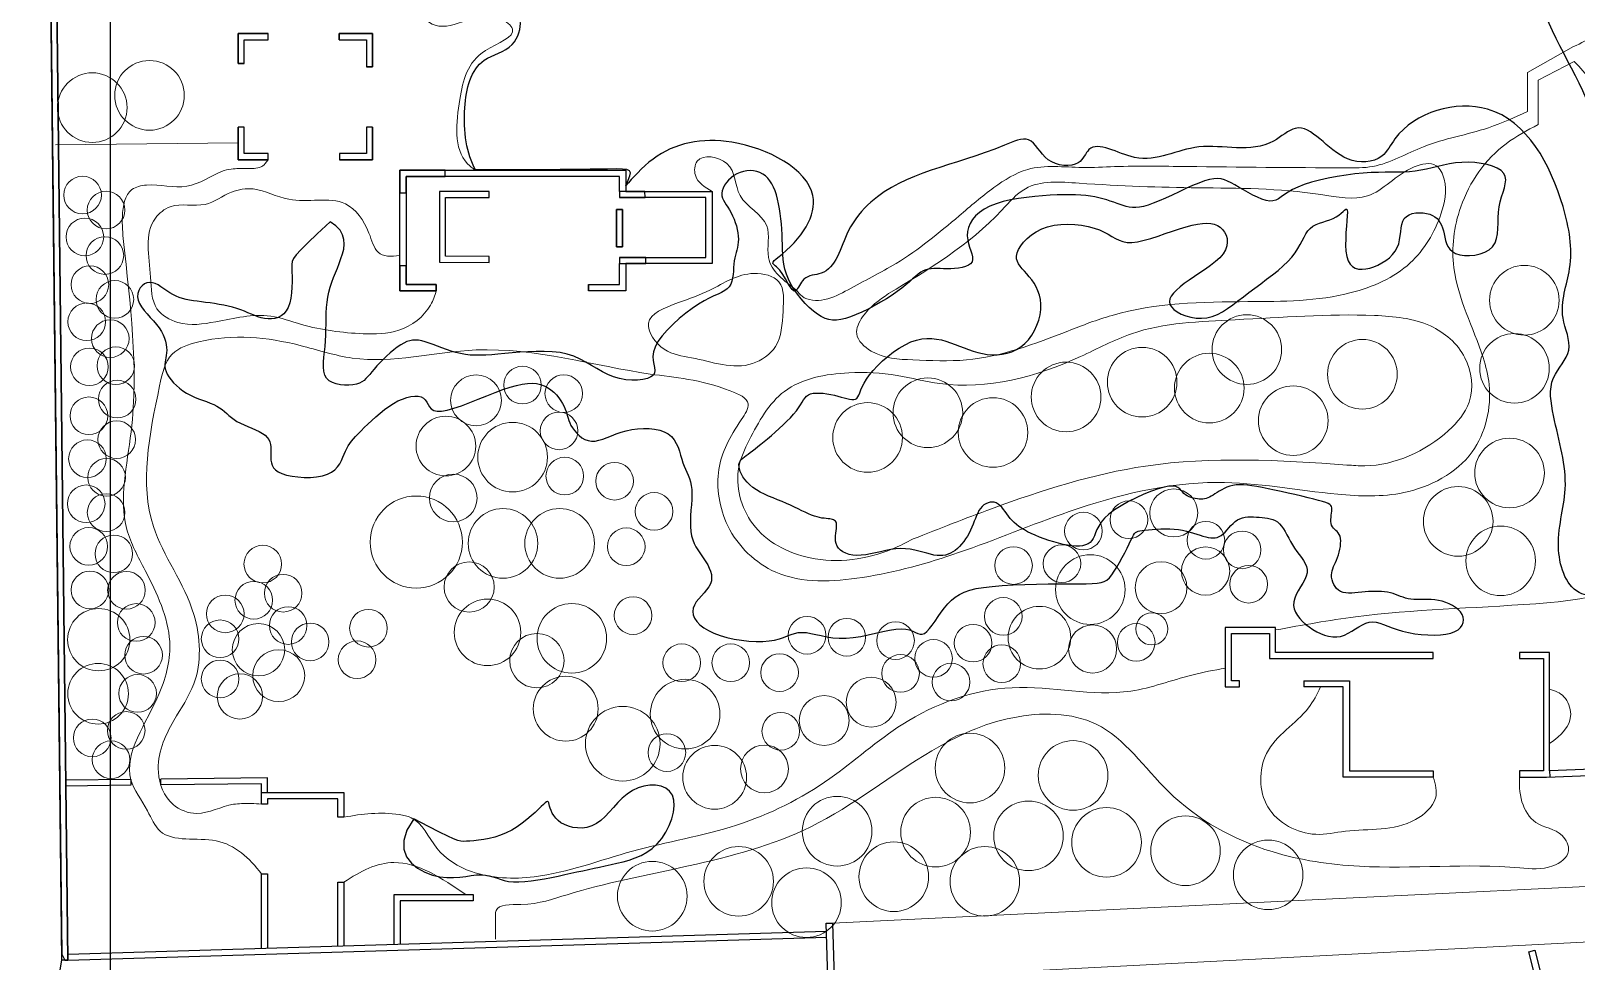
# Model space of a CAD drawing. Header units: millimetres. Extents: x -15937 to 135402, y -14729 to 208416.
# Drawn here: x -10848 to 51722, y 55979 to 93649 of the extents above; entities that cross this region are included whole.
import ezdxf

# ---------------------------------------------------------------- set-up
doc = ezdxf.new("R2010")
doc.units = ezdxf.units.MM
for name, color, linetype in [('archi', 7, 'Continuous'), ('rock', 30, 'Continuous'), ('water', 130, 'Continuous'), ('坐标系', 7, 'Continuous')]:
    doc.layers.add(name, color=color, linetype=linetype)
doc.layers.add('plant', color=90, linetype='Continuous', lineweight=0)
doc.layers.add('road', color=50, linetype='Continuous', lineweight=0)

msp = doc.modelspace()

# ---------------------------------------------------------------- linework, layer by layer
msp.add_lwpolyline([(74343, 185862), (82698, 185666), (82698, 185916), (74451, 186109), (71558, 189097), (-2023, 190482), (-10506, 134998), (-9600, 56258), (-9472, 56015), (-9347, 56016), (-10256, 134980), (-1810, 190229), (71450, 188849), (74343, 185862)], close=True)
msp.add_lwpolyline([(74343, 185862), (82698, 185666), (82698, 185916), (74451, 186109), (71558, 189097), (-2023, 190482), (-10506, 134998), (-9600, 56258), (-9472, 56015), (-9347, 56016), (-10256, 134980), (-1810, 190229), (71450, 188849), (74343, 185862)], close=True)
msp.add_lwpolyline([(-7629, -7180), (-10848, 48596), (-9597, 56014), (-10506, 134998)])
at = {"layer": 'archi'}
msp.add_line((11737, 83375), (11737, 83126), dxfattribs=at)
for points in [[(85697, 181238), (84925, 181238), (84925, 183868), (82698, 183868), (82698, 185666), (74343, 185862), (71450, 188849), (-1810, 190229), (-10256, 134980), (-9347, 56016), (-9597, 56014), (-10506, 134998), (-2023, 190482), (71558, 189097), (74451, 186109), (82698, 185916)], [(-2455, 92324), (-2455, 93541), (-1238, 93541)], [(-2206, 92324), (-2206, 93291), (-1238, 93291)], [(-1238, 93291), (-1238, 93541)], [(1629, 93291), (1629, 93541)], [(1629, 93541), (2988, 93541), (2988, 92198)], [(1629, 93291), (2739, 93291), (2739, 92198)], [(-2206, 92324), (-2455, 92324)], [(2988, 92198), (2739, 92198)], [(-1238, 88433), (-2455, 88433), (-2455, 89756)], [(-1238, 88682), (-2206, 88682), (-2206, 89756)], [(2739, 89756), (2739, 88682), (1650, 88682)], [(2988, 89756), (2988, 88433), (1650, 88433)], [(2988, 89756), (2739, 89756)], [(12991, 87143), (12991, 87759), (4346, 87759), (4346, 83375), (5569, 83375), (5569, 83126), (4096, 83126), (4096, 88008), (13240, 88008), (13240, 87146), (16737, 87146), (16737, 84226), (13240, 84226), (13240, 83126), (11737, 83126), (11737, 83375), (12991, 83375), (12991, 84226)], [(12991, 84475), (12991, 84475), (16488, 84475), (16488, 86897), (12991, 86897)], [(50527, 63432), (53633, 63547), (53842, 59085), (54091, 59097), (53882, 63556), (60132, 63787), (71106, 66178), (69894, 71093), (69652, 71034), (70802, 66367), (60100, 64035), (53747, 63801), (50647, 63687), (50647, 68479), (49430, 68479), (49430, 68229), (50397, 68229), (50397, 63682), (49430, 63682), (49430, 63432), (50522, 63432)], [(40702, 67329), (40702, 67080)], [(40702, 67329), (42545, 67329), (42545, 63682), (45940, 63682), (45940, 63432), (42296, 63432), (42296, 67080), (40702, 67080)], [(-6800, 63339), (-9431, 63309)], [(-6800, 63339), (-6798, 63099)], [(-1272, 62803), (-1272, 63403), (-5592, 63353)], [(-5589, 63113), (-5592, 63353)], [(50647, 63687), (50656, 63437)], [(-6798, 63099), (-9429, 63069)], [(-1512, 62803), (-1512, 63160), (-5589, 63113)], [(1827, 61805), (1577, 61805), (1577, 62554), (-1263, 62554), (-1263, 62341), (-1512, 62341), (-1512, 62803), (1827, 62803), (1827, 61805)], [(-1512, 56496), (-1512, 59511), (-1263, 59511), (-1263, 56504)], [(1577, 56590), (1577, 59172), (1827, 59172)], [(1827, 59172), (1827, 56598)], [(3857, 56660), (3857, 58674), (7067, 58674), (7067, 58425), (6818, 58425), (4107, 58425), (4107, 56668)], [(-9355, 56256), (21369, 57195)], [(-9347, 56016), (21376, 56955)], [(-8213, 48690), (21601, 49589), (21359, 57512), (21608, 57520), (21850, 49596), (25680, 49712), (27984, 19426), (27735, 19407), (25450, 49455), (21733, 49343), (-8205, 48440)], [(53998, 39660), (52986, 43694), (49810, 56358), (50052, 56419), (53198, 43876), (53909, 44054)]]:
    msp.add_lwpolyline(points, dxfattribs=at)
for points in [[(-1238, 93541), (-2455, 93541), (-2455, 92324), (-2206, 92324), (-2206, 93291), (-1238, 93291), (-1238, 93541)], [(2988, 93541), (1629, 93541), (1629, 93291), (2739, 93291), (2739, 92198), (2988, 92198), (2988, 93541)], [(-1238, 88682), (-2206, 88682), (-2206, 89756), (-2455, 89756), (-2455, 88433), (-1238, 88433), (-1238, 88682)], [(2988, 89756), (2739, 89756), (2739, 88682), (1650, 88682), (1650, 88433), (2988, 88433), (2988, 89756)], [(5922, 88008), (4096, 88008), (4096, 87085), (4346, 87085), (4346, 87759), (5922, 87759), (5922, 88008)], [(5942, 86897), (7714, 86897), (7714, 87146), (5692, 87146), (5692, 84278), (7714, 84264), (7714, 84513), (5942, 84526), (5942, 86897)], [(14015, 87146), (13240, 87146), (12991, 87143), (12991, 86897), (14019, 86897), (14015, 87146)], [(13108, 84906), (12858, 84906), (12858, 86422), (13108, 86422)], [(13108, 86422), (12858, 86422), (12858, 84906), (13108, 84906), (13108, 86422)], [(14050, 84475), (12991, 84475), (12991, 84226), (13240, 84226), (14053, 84226), (14050, 84475)], [(4346, 84138), (4096, 84138), (4096, 83126), (5569, 83126), (5569, 83375), (4346, 83375), (4346, 84138)], [(38089, 67080), (38089, 67329), (37765, 67329), (37765, 69244), (39306, 69244), (39306, 68229), (45940, 68229), (45940, 68479), (39555, 68479), (39555, 69493), (37516, 69493), (37516, 67080)]]:
    msp.add_lwpolyline(points, close=True, dxfattribs=at)
at = {"layer": 'plant'}
for centre, radius in [((-6046, 91038), 1410), ((-8363, 90542), 1410), ((-8755, 87003), 762), ((-7805, 86395), 762), ((-8662, 85305), 762), ((-7852, 84552), 762), ((-8460, 83373), 762), ((49626, 82742), 1410), ((-7447, 82776), 762), ((-8587, 81869), 762), ((38389, 80744), 1410), ((-7634, 81187), 762), ((49227, 79984), 1410), ((-8480, 80045), 762), ((-7409, 80091), 762), ((34150, 79424), 1410), ((43068, 79744), 1410), ((31070, 78825), 1410), ((36869, 79184), 1410), ((-7355, 78739), 762), ((7178, 78688), 1030), ((9058, 79306), 762), ((10730, 78959), 762), ((25472, 78185), 1410), ((40268, 77865), 1410), ((-8499, 78062), 762), ((10537, 77451), 762), ((23032, 77185), 1410), ((28111, 77385), 1410), ((-7374, 77096), 762), ((5955, 76835), 1208), ((8657, 76387), 1410), ((-8558, 76325), 762), ((49027, 75746), 1410), ((10770, 75621), 762), ((-7783, 75570), 762), ((12790, 75414), 762), ((-8609, 74498), 762), ((6253, 74733), 966), ((35431, 74129), 972), ((46947, 73787), 1410), ((-7802, 74142), 762), ((4757, 72948), 1866), ((14384, 74191), 762), ((33614, 73855), 762), ((8268, 72894), 1410), ((10562, 72894), 1410), ((31771, 73395), 762), ((-8505, 72775), 762), ((-7490, 72472), 762), ((13259, 72762), 762), ((36731, 73022), 762), ((38200, 72632), 762), ((48667, 72188), 1410), ((-1458, 72059), 762), ((28941, 71998), 762), ((30904, 72074), 762), ((36718, 71774), 976), ((6899, 71128), 1014), ((32051, 71025), 1410), ((34916, 71101), 1049), ((38463, 71242), 762), ((-8457, 71008), 762), ((-6978, 70995), 762), ((-1822, 70592), 762), ((-633, 70877), 762), ((-2978, 70040), 762), ((13535, 69972), 762), ((-8102, 68996), 1260), ((-6582, 69692), 762), ((-431, 69568), 762), ((2820, 69460), 762), ((7643, 69291), 1347), ((11056, 69049), 1410), ((28528, 69938), 762), ((29991, 69077), 1268), ((34542, 69431), 649), ((-3186, 69031), 762), ((-1632, 68589), 1060), ((460, 68903), 762), ((20582, 69172), 762), ((22192, 69092), 762), ((24164, 68956), 762), ((27301, 68855), 762), ((32144, 68619), 973), ((33909, 68886), 762), ((-6286, 68367), 762), ((2360, 68185), 762), ((9640, 68146), 1100), ((25702, 68238), 762), ((-813, 67539), 1052), ((15506, 68061), 762), ((17492, 68061), 762), ((19471, 67661), 762), ((24366, 67629), 762), ((28466, 68024), 762), ((-8126, 66807), 1228), ((-6526, 66819), 762), ((-3186, 67404), 762), ((-2387, 66700), 917), ((26411, 67278), 762), ((10808, 66200), 1314), ((15643, 65981), 1410), ((23179, 66464), 1010), ((21274, 65724), 1009), ((-8365, 65017), 762), ((-6988, 65319), 762), ((13118, 64780), 1511), ((19518, 65287), 762), ((14905, 64423), 762), ((27178, 63797), 1410), ((-7603, 64136), 762), ((16841, 63424), 1292), ((18856, 63761), 968), ((31353, 63496), 1410), ((21799, 61240), 1410), ((25786, 61202), 1410), ((29548, 61052), 1410), ((32708, 60789), 1410), ((35905, 60450), 1410), ((24094, 59397), 1410), ((39253, 59473), 1410), ((17812, 59209), 1410), ((27780, 59209), 1410), ((14314, 58608), 1410), ((20558, 58345), 1410)]:
    msp.add_circle(centre, radius, dxfattribs=at)
at = {"layer": 'road'}
for points in [[(49750, 90380), (49750, 91965), (51610, 93011)], [(50188, 89854), (50188, 91659), (51650, 92411)], [(-9852, 89031), (-2455, 89119)], [(21608, 57520), (75431, 60132)], [(52585, 45807), (61043, 47835), (58255, 57076), (21555, 55168)]]:
    msp.add_lwpolyline(points, dxfattribs=at)
for points, knots in [([(25539, 98832), (25984, 98823), (27486, 98734), (30364, 98470), (32251, 99498), (34227, 99296), (34014, 100175), (33926, 101851), (36582, 103900), (40432, 104798), (42579, 102192), (45192, 101419), (47672, 102747), (48917, 104741), (51134, 106531), (53503, 105824), (55160, 105384), (55778, 105221), (55655, 105011), (55533, 104800), (55410, 104590), (54820, 104190), (54230, 103790), (53640, 103390), (52730, 102416), (51819, 101443), (50909, 100469), (51142, 100355), (51988, 99896), (53385, 98456), (53516, 95948), (53009, 93647), (51919, 93152), (51610, 93011)], [34130.156197, 34130.156197, 34130.156197, 34130.156197, 35416.540545, 38431.61487, 42015.803321, 42443.039885, 42760.505175, 44119.866685, 47505.625223, 51050.178991, 54380.458636, 56340.432092, 58429.261878, 61890.949511, 63169.141036, 66280.674109, 68163.967419, 68163.967419, 68163.967419, 68164.967419, 68164.967419, 68164.967419, 68165.967419, 68165.967419, 68165.967419, 68166.967419, 68166.967419, 68166.967419, 68916.881443, 70940.464828, 73571.433814, 75976.928051, 76928.564733, 76928.564733, 76928.564733, 76928.564733]), ([(7147, 88008), (7038, 88091), (6223, 88714), (6475, 90855), (6894, 92791), (9087, 93504), (7482, 94756), (5486, 92877), (3871, 96061), (6072, 97687), (8350, 97829), (9558, 96641), (10272, 96409), (10532, 96325), (11125, 96211), (13077, 95861), (16334, 95567), (18852, 97049), (20237, 97678), (20558, 97813), (20601, 97711), (20644, 97608), (20687, 97506)], [0, 0, 0, 0, 404.523353, 3028.993823, 5270.251247, 6664.402931, 7307.37966, 9964.940339, 12205.321319, 14345.918131, 16952.88547, 18377.277442, 19191.484084, 19191.484084, 19191.484084, 20938.209332, 24892.787073, 28210.347582, 29199.407142, 29199.407142, 29199.407142, 29200.407142, 29200.407142, 29200.407142, 29200.407142]), ([(39555, 69391), (40643, 69588), (44153, 70219), (48766, 70272), (54470, 70858), (55047, 74576), (54739, 77233), (53839, 79844), (53365, 82408), (54127, 85495), (52817, 88402), (52784, 91211), (51888, 92159), (51650, 92411)], [120.743455, 120.743455, 120.743455, 120.743455, 3278.728003, 10319.060603, 14481.469436, 17094.044662, 19926.918041, 22349.236592, 25012.361087, 27338.079768, 31217.694079, 33931.32366, 34913.213485, 34913.213485, 34913.213485, 34913.213485]), ([(16737, 87146), (16445, 87319), (15976, 87598), (16054, 88725), (17761, 88431), (17574, 86740), (19280, 86019), (18742, 84202), (19639, 83534), (20155, 83151), (20217, 83054), (20480, 82734), (21376, 82683), (22577, 83370), (24521, 84314), (26400, 85862), (28040, 87279), (29674, 88306), (31433, 88069), (33564, 88192), (37132, 88134), (40583, 88113), (43871, 88090), (45664, 89178), (47873, 89531), (49229, 90144), (49750, 90380)], [0, 0, 0, 0, 941.129227, 1515.411387, 2718.781655, 4126.474803, 5755.830504, 7047.728333, 8787.817628, 8787.817628, 8787.817628, 9116.444279, 10002.040014, 10997.01661, 13134.084116, 16205.230481, 17953.566733, 19445.879808, 21566.340663, 22826.914379, 25643.84465, 31816.671864, 32885.858977, 35001.988896, 37638.461703, 39282.659956, 39282.659956, 39282.659956, 39282.659956]), ([(50188, 89854), (49740, 89619), (48357, 88892), (46900, 86810), (46512, 83557), (47757, 81300), (48390, 78793), (47801, 76198), (44933, 74725), (41317, 74865), (36786, 75768), (31547, 74451), (26978, 72511), (23067, 71416), (19422, 71206), (17170, 73351), (16774, 75954), (17556, 77394), (18436, 78659), (16501, 79539), (13151, 79720), (7862, 81354), (3075, 79957), (-559, 81172), (-3038, 81430), (-5342, 80670), (-5962, 77746), (-6728, 73964), (-4034, 70517), (-3904, 67454), (-5194, 65621), (-5941, 63906), (-5326, 62284), (-3943, 61762), (-3050, 62311), (-2159, 62373), (-1782, 62358), (-1512, 62341)], [0, 0, 0, 0, 1452.199768, 4485.663113, 6869.964192, 10541.156824, 11629.746305, 14334.24576, 17422.87681, 20002.504677, 24732.878308, 30595.125192, 35184.31543, 39050.676655, 42437.923384, 45027.965759, 47258.642884, 49379.956244, 50054.340078, 50916.88376, 54109.211244, 60948.921369, 65779.44096, 67867.595498, 71823.438484, 72958.465085, 74288.93506, 79778.400926, 83549.974382, 86246.670896, 87871.06941, 89972.331665, 91350.999187, 92334.520151, 93814.661926, 94123.508262, 94903.304591, 94903.304591, 94903.304591, 94903.304591]), ([(-1512, 59511), (-2011, 60159), (-3133, 61228), (-5510, 60678), (-6163, 62235), (-7467, 63934), (-5620, 66316), (-4963, 69227), (-6013, 71448), (-7451, 74068), (-6291, 78724), (-6885, 82978), (-7198, 86148), (-7006, 87247), (-5809, 87521), (-4513, 87087), (-3167, 88052), (-1940, 88090), (-1760, 88050), (-1420, 88170), (-1238, 88433)], [925.119439, 925.119439, 925.119439, 925.119439, 3146.559534, 5361.515824, 6287.446046, 7663.36687, 11202.510537, 13263.136502, 16187.30015, 17941.772989, 21743.913247, 29162.811907, 30150.050286, 31249.407212, 31842.625919, 33411.844132, 34986.831112, 36104.418001, 39419.579207, 40640.38915, 40640.38915, 40640.38915, 40640.38915]), ([(23881, 83012), (23497, 82746), (22915, 82342), (22413, 81293), (23405, 80381), (25011, 80325), (27750, 80191), (30410, 81207), (34045, 82627), (38001, 82699), (42137, 82690), (45102, 83975), (46242, 85909), (46545, 87364), (46080, 88394), (44589, 88082), (43520, 86625), (40264, 87290), (36463, 87262), (32592, 87386), (29553, 87643), (27492, 85182), (25502, 83986), (23881, 83012)], [0, 0, 0, 0, 1410.329706, 2143.425244, 3050.450708, 4772.398002, 6942.57727, 11217.92354, 13114.074642, 18641.749261, 22844.270751, 25517.059748, 27853.604674, 29271.242494, 29903.905565, 30800.325525, 33024.411885, 34914.885226, 39884.645822, 44711.308941, 46902.122744, 48196.797577, 53888.2266, 53888.2266, 53888.2266, 53888.2266]), ([(4096, 84554), (3731, 84498), (3118, 84502), (2822, 85727), (1821, 87133), (-217, 86505), (-1619, 87358), (-2850, 87166), (-3809, 86393), (-5040, 86771), (-6340, 85711), (-5947, 84059), (-5985, 82380), (-4729, 81642), (-3127, 81889), (-1432, 82305), (498, 81583), (2236, 81360), (4141, 81377), (5255, 82214), (5511, 82924), (5569, 83126)], [427.209116, 427.209116, 427.209116, 427.209116, 1355.59535, 2179.122107, 3642.664219, 5853.22598, 7296.987498, 8144.099942, 9282.777799, 10641.21064, 11371.553931, 13675.035499, 14930.538674, 15908.887689, 17378.254637, 19530.726808, 20772.874986, 23200.137619, 24592.918646, 26176.104553, 26776.532703, 26776.532703, 26776.532703, 26776.532703]), ([(15377, 82646), (14796, 82430), (13731, 82036), (14735, 80563), (16330, 80410), (17980, 79756), (19546, 80874), (19587, 82167), (19711, 83619), (18052, 84018), (16835, 83165), (15807, 82799), (15377, 82646)], [0, 0, 0, 0, 1475.627247, 2705.446393, 3865.583841, 6346.422813, 7501.188885, 8968.112661, 10159.311561, 11233.100478, 13135.189032, 14504.157069, 14504.157069, 14504.157069, 14504.157069]), ([(24876, 73073), (25931, 73489), (28991, 74696), (34784, 76551), (39971, 76249), (44150, 75946), (46089, 76825), (47646, 78646), (47415, 80575), (45769, 81965), (42408, 82263), (38435, 81931), (34261, 81819), (30648, 79856), (27266, 78938), (24168, 79769), (22049, 79886), (19499, 79418), (18411, 77454), (17551, 75647), (18171, 73337), (20879, 71942), (23331, 72283), (24601, 72933), (24876, 73073)], [0, 0, 0, 0, 3408.852322, 9879.431545, 18031.21414, 18753.319199, 22434.753238, 23849.25041, 25660.477616, 27558.121835, 29855.825188, 35504.390334, 39735.146159, 42002.5841, 47800.384004, 49560.796199, 51524.259488, 54234.247756, 56671.29831, 57847.629074, 60205.246785, 62905.440959, 66264.438278, 67189.732273, 67189.732273, 67189.732273, 67189.732273]), ([(1827, 61805), (2567, 61945), (3477, 62046), (4950, 61744), (5477, 60386), (7210, 59338), (10106, 59247), (13544, 60600), (17743, 61254), (21470, 63124), (24561, 65968), (28913, 67558), (32995, 66446), (35772, 67521), (37061, 67762), (37516, 67837)], [903.085831, 903.085831, 903.085831, 903.085831, 3061.594806, 3544.309866, 5088.79729, 6722.976219, 9172.289663, 13124.224926, 17300.819458, 21367.561919, 24910.134357, 29400.97264, 34025.525489, 36477.895869, 37808.183207, 37808.183207, 37808.183207, 37808.183207]), ([(45932, 63432), (46036, 63133), (46188, 62450), (44742, 61165), (42917, 61413), (40856, 60921), (38866, 61967), (38864, 64757), (40693, 65752), (41237, 66783), (41377, 67080)], [320.994872, 320.994872, 320.994872, 320.994872, 1171.722469, 2309.098065, 5080.157539, 6238.753659, 8387.472355, 10464.34052, 12882.161714, 13821.163646, 13821.163646, 13821.163646, 13821.163646]), ([(50647, 66990), (50871, 66929), (51312, 66751), (51701, 65668), (51124, 65123), (50647, 64790)], [284.714946, 284.714946, 284.714946, 284.714946, 925.39781, 1653.178554, 3115.50548, 3115.50548, 3115.50548, 3115.50548]), ([(7967, 56861), (7969, 57128), (7969, 57513), (7942, 58316), (9470, 58184), (13186, 59561), (19795, 60078), (24899, 64275), (28742, 66080), (32782, 66034), (35194, 62344), (38939, 60298), (43913, 59566), (47742, 59995), (50616, 59623), (51606, 60328), (51109, 61335), (50044, 61402), (49419, 62462), (49412, 63176), (49437, 63557)], [490.789184, 490.789184, 490.789184, 490.789184, 1278.59386, 1596.04399, 2587.39985, 4433.821339, 14284.603818, 19847.757399, 23249.620968, 26513.519842, 30355.21494, 35022.738489, 38472.167249, 44721.506605, 46004.434251, 46851.449584, 47499.963381, 48645.427507, 49609.396846, 50700.561951, 50700.561951, 50700.561951, 50700.561951]), ([(1827, 59172), (2497, 59629), (4116, 60433), (5786, 59346), (6762, 58674)], [1307.080638, 1307.080638, 1307.080638, 1307.080638, 3504.417585, 6583.549461, 6583.549461, 6583.549461, 6583.549461])]:
    msp.add_open_spline(points, degree=3, knots=knots, dxfattribs=at)
at = {"layer": 'rock'}
for points in [[(1266, 85923), (750, 85435), (362, 85064), (85, 84787), (-101, 84583), (-212, 84430), (-267, 84305), (-285, 84188), (-283, 84057), (-278, 83893), (-273, 83702), (-273, 83491), (-280, 83270), (-296, 83047), (-324, 82831), (-367, 82630), (-428, 82454), (-507, 82308), (-605, 82193), (-716, 82106), (-839, 82044), (-970, 82006), (-1107, 81988), (-1246, 81988), (-1384, 82005), (-1519, 82034), (-1653, 82075), (-1786, 82124), (-1921, 82179), (-2059, 82238), (-2202, 82297), (-2352, 82356), (-2511, 82410), (-2679, 82459), (-2855, 82502), (-3037, 82540), (-3222, 82574), (-3407, 82604), (-3592, 82631), (-3772, 82655), (-3946, 82678), (-4112, 82700), (-4270, 82722), (-4421, 82747), (-4566, 82776), (-4705, 82811), (-4839, 82853), (-4970, 82905), (-5098, 82968), (-5223, 83042), (-5346, 83124), (-5466, 83208), (-5585, 83288), (-5701, 83359), (-5816, 83416), (-5929, 83453), (-6040, 83464), (-6149, 83445), (-6252, 83400), (-6344, 83330), (-6423, 83240), (-6482, 83134), (-6519, 83014), (-6529, 82885), (-6508, 82750), (-6453, 82612), (-6369, 82473), (-6263, 82332), (-6143, 82189), (-6015, 82047), (-5886, 81904), (-5764, 81762), (-5654, 81621), (-5562, 81481), (-5490, 81343), (-5434, 81209), (-5393, 81078), (-5366, 80951), (-5351, 80831), (-5347, 80716), (-5353, 80609), (-5365, 80509), (-5382, 80415), (-5399, 80325), (-5414, 80237), (-5423, 80148), (-5422, 80058), (-5408, 79963), (-5377, 79862), (-5328, 79753), (-5260, 79639), (-5175, 79521), (-5074, 79403), (-4959, 79287), (-4832, 79176), (-4693, 79072), (-4545, 78977), (-4388, 78894), (-4227, 78820), (-4063, 78755), (-3900, 78694), (-3741, 78636), (-3589, 78579), (-3447, 78520), (-3319, 78457), (-3205, 78387), (-3104, 78312), (-3010, 78234), (-2919, 78153), (-2828, 78071), (-2731, 77990), (-2624, 77910), (-2504, 77834), (-2367, 77761), (-2217, 77692), (-2060, 77625), (-1901, 77559), (-1747, 77492), (-1602, 77422), (-1472, 77349), (-1363, 77271), (-1278, 77187), (-1217, 77097), (-1174, 77003), (-1148, 76904), (-1134, 76802), (-1129, 76697), (-1130, 76590), (-1132, 76482), (-1133, 76373), (-1128, 76265), (-1112, 76159), (-1079, 76057), (-1024, 75961), (-943, 75872), (-831, 75791), (-682, 75721), (-494, 75662), (-275, 75616), (-33, 75584), (220, 75568), (475, 75570), (723, 75590), (954, 75630), (1157, 75692), (1325, 75776), (1461, 75878), (1570, 75995), (1657, 76121), (1727, 76252), (1786, 76384), (1837, 76513), (1887, 76634), (1939, 76744), (1996, 76845), (2060, 76940), (2131, 77033), (2211, 77128), (2302, 77227), (2405, 77333), (2521, 77451), (2652, 77583), (2796, 77725), (2951, 77873), (3115, 78023), (3288, 78171), (3466, 78313), (3648, 78445), (3832, 78563), (4016, 78662), (4198, 78742), (4373, 78803), (4539, 78842), (4693, 78860), (4831, 78856), (4950, 78829), (5047, 78779), (5122, 78706), (5180, 78617), (5234, 78522), (5293, 78428), (5366, 78345), (5465, 78280), (5599, 78244), (5777, 78244), (6008, 78287), (6283, 78366), (6591, 78472), (6923, 78599), (7267, 78736), (7612, 78875), (7948, 79008), (8265, 79126), (8553, 79221), (8813, 79294), (9048, 79345), (9261, 79373), (9453, 79380), (9628, 79366), (9789, 79332), (9937, 79278), (10076, 79205), (10205, 79116), (10324, 79015), (10431, 78905), (10527, 78790), (10612, 78672), (10683, 78555), (10742, 78442), (10787, 78337), (10823, 78238), (10852, 78144), (10878, 78052), (10904, 77960), (10935, 77868), (10973, 77773), (11022, 77673), (11086, 77568), (11163, 77461), (11252, 77357), (11354, 77260), (11465, 77175), (11587, 77106), (11717, 77058), (11855, 77035), (11999, 77041), (12151, 77071), (12311, 77120), (12480, 77182), (12659, 77253), (12849, 77325), (13049, 77395), (13262, 77455), (13487, 77502), (13719, 77534), (13954, 77549), (14184, 77546), (14406, 77523), (14614, 77480), (14801, 77415), (14963, 77328), (15096, 77217), (15202, 77087), (15287, 76941), (15355, 76786), (15411, 76626), (15459, 76465), (15504, 76308), (15551, 76160), (15603, 76024), (15659, 75897), (15715, 75775), (15769, 75652), (15819, 75526), (15861, 75390), (15893, 75240), (15913, 75073), (15918, 74885), (15911, 74679), (15897, 74462), (15881, 74238), (15866, 74013), (15856, 73792), (15856, 73580), (15870, 73383), (15902, 73205), (15949, 73044), (16009, 72897), (16079, 72761), (16156, 72634), (16238, 72512), (16323, 72392), (16406, 72272), (16487, 72149), (16560, 72023), (16623, 71895), (16673, 71766), (16706, 71637), (16718, 71508), (16707, 71380), (16669, 71254), (16602, 71131), (16512, 71009), (16409, 70888), (16300, 70767), (16193, 70645), (16097, 70522), (16020, 70396), (15971, 70267), (15955, 70133), (15975, 69998), (16029, 69863), (16118, 69729), (16240, 69600), (16396, 69477), (16585, 69362), (16807, 69258), (17060, 69166), (17336, 69088), (17629, 69023), (17929, 68974), (18229, 68941), (18521, 68924), (18796, 68924), (19046, 68943), (19266, 68979), (19459, 69029), (19631, 69086), (19787, 69146), (19935, 69202), (20079, 69249), (20227, 69281), (20382, 69293), (20552, 69281), (20736, 69251), (20935, 69208), (21149, 69160), (21379, 69113), (21624, 69075), (21885, 69053), (22161, 69053), (22452, 69079), (22753, 69127), (23057, 69189), (23357, 69257), (23647, 69324), (23920, 69382), (24170, 69422), (24391, 69439), (24577, 69425), (24733, 69390), (24864, 69342), (24975, 69291), (25072, 69246), (25161, 69219), (25247, 69217), (25336, 69252), (25432, 69329), (25535, 69444), (25646, 69588), (25763, 69752), (25887, 69929), (26015, 70110), (26148, 70287), (26286, 70452), (26429, 70597), (26581, 70723), (26751, 70830), (26943, 70922), (27166, 70999), (27424, 71062), (27726, 71114), (28077, 71155), (28480, 71187), (28924, 71212), (29393, 71231), (29872, 71243), (30346, 71252), (30799, 71257), (31216, 71259), (31581, 71260), (31884, 71262), (32129, 71267), (32327, 71281), (32485, 71307), (32614, 71349), (32723, 71412), (32821, 71500), (32917, 71616), (33019, 71764), (33125, 71936), (33234, 72125), (33341, 72322), (33444, 72519), (33539, 72708), (33625, 72880), (33697, 73027), (33754, 73144), (33801, 73232), (33842, 73296), (33882, 73340), (33928, 73369), (33984, 73388), (34055, 73401), (34147, 73413), (34263, 73427), (34401, 73442), (34557, 73457), (34726, 73470), (34904, 73480), (35087, 73485), (35270, 73482), (35450, 73472), (35622, 73452), (35787, 73424), (35943, 73390), (36092, 73352), (36233, 73311), (36367, 73270), (36493, 73230), (36611, 73194), (36722, 73163), (36827, 73139), (36925, 73123), (37018, 73116), (37107, 73121), (37192, 73138), (37274, 73170), (37353, 73217), (37431, 73280), (37509, 73355), (37586, 73440), (37665, 73529), (37746, 73618), (37830, 73703), (37918, 73780), (38011, 73845), (38109, 73894), (38212, 73929), (38320, 73952), (38431, 73964), (38544, 73969), (38659, 73967), (38775, 73961), (38891, 73953), (39006, 73944), (39119, 73933), (39230, 73918), (39337, 73895), (39441, 73864), (39539, 73820), (39632, 73763), (39718, 73689), (39798, 73597), (39872, 73490), (39943, 73371), (40013, 73242), (40083, 73107), (40156, 72969), (40234, 72831), (40318, 72697), (40410, 72568), (40505, 72444), (40598, 72323), (40683, 72203), (40754, 72083), (40806, 71961), (40834, 71836), (40832, 71706), (40797, 71569), (40734, 71426), (40654, 71279), (40564, 71130), (40474, 70978), (40392, 70827), (40327, 70676), (40288, 70528), (40281, 70384), (40306, 70243), (40358, 70108), (40435, 69977), (40532, 69851), (40647, 69731), (40777, 69617), (40917, 69510), (41065, 69410), (41219, 69319), (41377, 69241), (41539, 69178), (41702, 69133), (41865, 69108), (42027, 69106), (42186, 69131), (42341, 69182), (42493, 69254), (42641, 69340), (42786, 69432), (42929, 69522), (43070, 69603), (43209, 69668), (43348, 69708), (43486, 69718), (43627, 69702), (43773, 69664), (43928, 69611), (44094, 69546), (44274, 69476), (44472, 69406), (44690, 69340), (44930, 69284), (45186, 69238), (45451, 69205), (45717, 69186), (45978, 69180), (46225, 69190), (46452, 69217), (46651, 69261), (46816, 69323), (46948, 69400), (47047, 69490), (47115, 69589), (47154, 69695), (47164, 69803), (47147, 69913), (47104, 70019), (47037, 70120), (46949, 70214), (46842, 70301), (46721, 70378), (46587, 70447), (46445, 70504), (46297, 70551), (46146, 70585), (45996, 70606), (45847, 70618), (45700, 70621), (45557, 70620), (45418, 70618), (45284, 70617), (45157, 70620), (45036, 70630), (44923, 70650), (44816, 70677), (44713, 70711), (44613, 70748), (44514, 70786), (44414, 70824), (44311, 70860), (44203, 70891), (44090, 70915), (43970, 70933), (43846, 70944), (43718, 70951), (43586, 70952), (43452, 70949), (43315, 70941), (43178, 70930), (43039, 70916), (42902, 70902), (42768, 70889), (42637, 70881), (42512, 70881), (42394, 70890), (42285, 70911), (42186, 70947), (42098, 71000), (42023, 71067), (41959, 71147), (41906, 71234), (41866, 71328), (41838, 71425), (41822, 71521), (41818, 71615), (41826, 71704), (41844, 71788), (41870, 71871), (41904, 71953), (41941, 72037), (41981, 72124), (42022, 72217), (42061, 72317), (42098, 72425), (42130, 72539), (42156, 72656), (42176, 72773), (42188, 72887), (42191, 72996), (42183, 73095), (42163, 73183), (42132, 73256), (42091, 73319), (42044, 73372), (41993, 73421), (41943, 73468), (41896, 73516), (41855, 73569), (41823, 73630), (41804, 73701), (41795, 73780), (41794, 73865), (41799, 73952), (41807, 74040), (41816, 74125), (41824, 74204), (41829, 74275), (41828, 74335), (41816, 74387), (41790, 74432), (41746, 74473), (41678, 74512), (41584, 74550), (41458, 74591), (41297, 74637), (41097, 74689), (40866, 74746), (40611, 74807), (40339, 74870), (40059, 74933), (39778, 74994), (39504, 75053), (39246, 75107), (39008, 75154), (38792, 75195), (38594, 75227), (38413, 75251), (38248, 75265), (38096, 75269), (37955, 75262), (37824, 75243), (37700, 75211), (37583, 75170), (37473, 75120), (37370, 75066), (37274, 75009), (37183, 74951), (37098, 74896), (37019, 74846), (36945, 74803), (36875, 74768), (36807, 74739), (36741, 74716), (36675, 74700), (36608, 74690), (36538, 74686), (36464, 74688), (36385, 74695), (36303, 74708), (36219, 74726), (36135, 74751), (36054, 74782), (35976, 74821), (35905, 74867), (35841, 74920), (35785, 74980), (35731, 75043), (35672, 75104), (35600, 75156), (35509, 75194), (35390, 75214), (35237, 75209), (35042, 75175), (34800, 75107), (34522, 75010), (34221, 74887), (33908, 74745), (33597, 74587), (33301, 74420), (33032, 74248), (32804, 74077), (32625, 73910), (32490, 73750), (32391, 73598), (32319, 73455), (32264, 73323), (32218, 73204), (32173, 73098), (32118, 73007), (32048, 72933), (31961, 72874), (31858, 72830), (31740, 72801), (31608, 72786), (31462, 72785), (31303, 72797), (31132, 72820), (30951, 72856), (30762, 72901), (30569, 72955), (30375, 73016), (30183, 73082), (29998, 73151), (29822, 73223), (29659, 73296), (29512, 73368), (29380, 73439), (29261, 73511), (29154, 73584), (29057, 73660), (28968, 73738), (28886, 73820), (28810, 73907), (28737, 73998), (28667, 74092), (28598, 74185), (28530, 74274), (28462, 74357), (28392, 74430), (28319, 74490), (28243, 74535), (28162, 74562), (28078, 74571), (27993, 74564), (27908, 74541), (27825, 74503), (27745, 74451), (27670, 74386), (27603, 74309), (27543, 74221), (27490, 74123), (27441, 74018), (27395, 73906), (27350, 73789), (27304, 73669), (27255, 73547), (27200, 73426), (27140, 73306), (27073, 73189), (27000, 73076), (26923, 72968), (26841, 72866), (26756, 72772), (26668, 72686), (26577, 72611), (26485, 72547), (26390, 72493), (26292, 72452), (26189, 72422), (26081, 72404), (25967, 72399), (25846, 72405), (25716, 72424), (25578, 72455), (25431, 72495), (25275, 72539), (25111, 72584), (24939, 72625), (24760, 72658), (24573, 72679), (24379, 72685), (24178, 72671), (23973, 72642), (23765, 72603), (23557, 72557), (23352, 72511), (23150, 72468), (22956, 72434), (22770, 72413), (22595, 72409), (22433, 72422), (22284, 72451), (22151, 72494), (22034, 72550), (21935, 72618), (21855, 72698), (21795, 72786), (21757, 72884), (21736, 72987), (21730, 73093), (21734, 73200), (21745, 73304), (21758, 73404), (21771, 73496), (21778, 73579), (21779, 73649), (21770, 73708), (21754, 73756), (21730, 73795), (21698, 73825), (21658, 73849), (21611, 73866), (21558, 73879), (21497, 73888), (21429, 73895), (21354, 73902), (21273, 73911), (21184, 73923), (21089, 73940), (20987, 73964), (20878, 73998), (20762, 74041), (20638, 74093), (20508, 74153), (20371, 74219), (20226, 74289), (20073, 74363), (19913, 74438), (19745, 74513), (19569, 74586), (19389, 74660), (19207, 74734), (19026, 74810), (18851, 74889), (18683, 74973), (18527, 75062), (18385, 75158), (18260, 75261), (18151, 75370), (18060, 75481), (17984, 75593), (17924, 75703), (17878, 75809), (17847, 75907), (17830, 75995), (17825, 76072), (17834, 76139), (17854, 76199), (17886, 76252), (17929, 76302), (17981, 76351), (18043, 76401), (18113, 76454), (18191, 76512), (18278, 76576), (18373, 76647), (18477, 76725), (18590, 76813), (18712, 76909), (18844, 77015), (18985, 77133), (19136, 77261), (19293, 77399), (19453, 77543), (19611, 77690), (19763, 77839), (19906, 77986), (20035, 78129), (20147, 78265), (20239, 78391), (20315, 78508), (20380, 78613), (20440, 78707), (20499, 78788), (20563, 78856), (20636, 78910), (20725, 78949), (20832, 78974), (20955, 78985), (21092, 78984), (21237, 78972), (21387, 78952), (21538, 78926), (21687, 78894), (21829, 78859), (21962, 78823), (22085, 78787), (22197, 78757), (22299, 78733), (22390, 78719), (22469, 78719), (22538, 78734), (22594, 78768), (22640, 78824), (22680, 78899), (22720, 78994), (22764, 79108), (22819, 79238), (22890, 79383), (22983, 79544), (23103, 79717), (23254, 79902), (23432, 80092), (23633, 80284), (23851, 80470), (24080, 80646), (24316, 80805), (24552, 80942), (24785, 81052), (25009, 81129), (25224, 81176), (25432, 81196), (25633, 81194), (25828, 81171), (26019, 81133), (26206, 81081), (26391, 81020), (26573, 80953), (26755, 80883), (26937, 80812), (27120, 80744), (27304, 80681), (27491, 80626), (27682, 80581), (27876, 80550), (28075, 80534), (28277, 80536), (28479, 80557), (28678, 80597), (28872, 80659), (29058, 80743), (29235, 80851), (29398, 80984), (29546, 81142), (29678, 81322), (29792, 81518), (29887, 81726), (29962, 81941), (30015, 82157), (30045, 82371), (30050, 82577), (30031, 82770), (29990, 82952), (29931, 83122), (29857, 83280), (29771, 83427), (29677, 83564), (29579, 83690), (29480, 83807), (29383, 83915), (29293, 84016), (29212, 84115), (29146, 84212), (29096, 84312), (29068, 84418), (29065, 84532), (29090, 84658), (29147, 84796), (29234, 84944), (29351, 85095), (29495, 85245), (29666, 85387), (29862, 85517), (30081, 85628), (30322, 85717), (30583, 85777), (30857, 85811), (31138, 85821), (31420, 85809), (31697, 85778), (31960, 85729), (32205, 85666), (32424, 85590), (32613, 85504), (32778, 85414), (32928, 85325), (33070, 85241), (33214, 85170), (33368, 85116), (33539, 85086), (33737, 85083), (33967, 85113), (34225, 85169), (34503, 85247), (34793, 85339), (35088, 85438), (35381, 85539), (35664, 85634), (35929, 85717), (36172, 85782), (36392, 85828), (36590, 85856), (36767, 85864), (36926, 85852), (37068, 85821), (37195, 85770), (37306, 85698), (37405, 85607), (37487, 85498), (37548, 85374), (37586, 85238), (37596, 85092), (37575, 84939), (37519, 84781), (37424, 84622), (37289, 84463), (37119, 84305), (36924, 84149), (36712, 83996), (36491, 83846), (36269, 83699), (36055, 83556), (35857, 83418), (35683, 83285), (35535, 83156), (35417, 83032), (35329, 82913), (35275, 82796), (35256, 82684), (35274, 82575), (35332, 82468), (35430, 82365), (35563, 82268), (35726, 82181), (35913, 82108), (36116, 82053), (36332, 82020), (36552, 82012), (36772, 82034), (36986, 82087), (37196, 82169), (37403, 82277), (37610, 82406), (37818, 82552), (38031, 82712), (38249, 82881), (38475, 83056), (38710, 83233), (38951, 83412), (39191, 83591), (39426, 83771), (39651, 83951), (39861, 84130), (40050, 84309), (40214, 84486), (40350, 84661), (40460, 84832), (40553, 84998), (40633, 85154), (40708, 85301), (40782, 85434), (40864, 85552), (40957, 85653), (41068, 85736), (41193, 85803), (41328, 85859), (41469, 85908), (41612, 85954), (41752, 86001), (41886, 86053), (42008, 86115), (42116, 86188), (42209, 86265), (42287, 86338), (42350, 86396), (42399, 86431), (42433, 86434), (42454, 86395), (42461, 86305), (42455, 86158), (42440, 85964), (42421, 85735), (42403, 85483), (42391, 85223), (42388, 84966), (42401, 84725), (42434, 84513), (42490, 84340), (42568, 84205), (42666, 84106), (42781, 84040), (42912, 84004), (43054, 83994), (43207, 84008), (43367, 84042), (43532, 84095), (43698, 84165), (43860, 84250), (44016, 84350), (44160, 84464), (44288, 84590), (44396, 84727), (44481, 84875), (44540, 85032), (44577, 85194), (44601, 85357), (44618, 85517), (44636, 85671), (44661, 85814), (44700, 85942), (44762, 86051), (44850, 86138), (44961, 86204), (45090, 86250), (45231, 86276), (45377, 86286), (45524, 86279), (45665, 86258), (45795, 86223), (45909, 86177), (46007, 86119), (46091, 86050), (46163, 85970), (46222, 85880), (46272, 85780), (46313, 85671), (46347, 85554), (46376, 85428), (46403, 85298), (46436, 85167), (46477, 85039), (46534, 84919), (46611, 84809), (46713, 84715), (46845, 84640), (47011, 84587), (47202, 84557), (47410, 84552), (47623, 84572), (47833, 84617), (48029, 84688), (48201, 84786), (48340, 84911), (48439, 85064), (48502, 85239), (48539, 85434), (48556, 85642), (48563, 85860), (48568, 86082), (48578, 86304), (48603, 86522), (48646, 86731), (48703, 86930), (48763, 87118), (48817, 87296), (48856, 87461), (48872, 87614), (48854, 87753), (48793, 87879), (48683, 87991), (48530, 88087), (48339, 88168), (48119, 88233), (47878, 88282), (47622, 88313), (47360, 88327), (47099, 88323), (46845, 88300), (46598, 88264), (46357, 88216), (46122, 88163), (45890, 88108), (45661, 88054), (45433, 88007), (45206, 87970), (44977, 87946), (44745, 87933), (44506, 87927), (44257, 87926), (43995, 87924), (43718, 87920), (43422, 87909), (43104, 87888), (42764, 87854), (42408, 87808), (42045, 87750), (41685, 87682), (41337, 87605), (41009, 87519), (40710, 87426), (40450, 87327), (40234, 87224), (40058, 87120), (39911, 87020), (39785, 86930), (39672, 86854), (39562, 86797), (39447, 86763), (39317, 86757), (39168, 86783), (39000, 86836), (38819, 86911), (38631, 87001), (38441, 87102), (38253, 87208), (38072, 87312), (37904, 87409), (37753, 87494), (37612, 87564), (37478, 87618), (37343, 87653), (37201, 87668), (37046, 87661), (36872, 87629), (36672, 87572), (36444, 87487), (36191, 87382), (35923, 87261), (35645, 87133), (35366, 87002), (35094, 86877), (34835, 86763), (34598, 86667), (34387, 86594), (34202, 86543), (34037, 86512), (33889, 86499), (33754, 86501), (33627, 86516), (33505, 86542), (33384, 86576), (33260, 86616), (33132, 86661), (32998, 86708), (32860, 86756), (32715, 86804), (32562, 86850), (32402, 86892), (32233, 86929), (32055, 86960), (31866, 86983), (31665, 87001), (31450, 87012), (31220, 87016), (30972, 87014), (30707, 87006), (30422, 86992), (30117, 86972), (29798, 86945), (29471, 86909), (29144, 86862), (28825, 86805), (28519, 86734), (28233, 86649), (27976, 86549), (27752, 86432), (27562, 86301), (27404, 86158), (27278, 86006), (27183, 85847), (27117, 85684), (27080, 85519), (27070, 85355), (27085, 85194), (27119, 85038), (27163, 84888), (27209, 84747), (27250, 84616), (27278, 84496), (27284, 84388), (27260, 84296), (27202, 84219), (27112, 84157), (26997, 84108), (26862, 84071), (26713, 84044), (26557, 84027), (26399, 84018), (26246, 84015), (26101, 84017), (25966, 84022), (25838, 84025), (25718, 84026), (25604, 84019), (25494, 84004), (25388, 83976), (25285, 83934), (25184, 83874), (25080, 83799), (24972, 83708), (24855, 83605), (24726, 83490), (24582, 83365), (24419, 83232), (24235, 83092), (24026, 82948), (23797, 82802), (23555, 82657), (23305, 82517), (23053, 82385), (22804, 82264), (22565, 82158), (22341, 82070), (22137, 82003), (21951, 81957), (21779, 81934), (21617, 81934), (21461, 81958), (21309, 82006), (21157, 82079), (21001, 82178), (20838, 82303), (20671, 82450), (20505, 82616), (20344, 82797), (20191, 82990), (20050, 83190), (19926, 83394), (19823, 83599), (19743, 83801), (19684, 84001), (19643, 84199), (19616, 84397), (19599, 84595), (19590, 84794), (19584, 84996), (19578, 85201), (19570, 85410), (19558, 85621), (19541, 85832), (19521, 86042), (19495, 86249), (19465, 86450), (19429, 86644), (19388, 86830), (19341, 87004), (19287, 87166), (19226, 87316), (19157, 87453), (19080, 87575), (18993, 87683), (18897, 87776), (18790, 87852), (18673, 87911), (18547, 87954), (18415, 87980), (18278, 87989), (18140, 87981), (18003, 87958), (17868, 87917), (17739, 87861), (17618, 87789), (17506, 87704), (17405, 87608), (17317, 87505), (17244, 87397), (17188, 87287), (17150, 87179), (17132, 87074), (17136, 86975), (17159, 86881), (17197, 86789), (17247, 86697), (17306, 86603), (17371, 86505), (17438, 86400), (17504, 86287), (17566, 86163), (17623, 86031), (17674, 85893), (17718, 85752), (17754, 85610), (17780, 85471), (17797, 85337), (17803, 85210), (17797, 85092), (17782, 84982), (17760, 84877), (17734, 84774), (17705, 84671), (17677, 84565), (17651, 84453), (17631, 84332), (17617, 84202), (17607, 84064), (17598, 83922), (17585, 83781), (17566, 83644), (17536, 83514), (17493, 83395), (17431, 83291), (17349, 83205), (17246, 83130), (17122, 83061), (16976, 82992), (16809, 82915), (16621, 82824), (16412, 82714), (16181, 82577), (15931, 82408), (15670, 82214), (15407, 81999), (15153, 81770), (14918, 81534), (14711, 81298), (14543, 81067), (14424, 80848), (14359, 80647), (14339, 80464), (14349, 80298), (14375, 80149), (14404, 80016), (14420, 79899), (14410, 79796), (14360, 79708), (14260, 79634), (14114, 79575), (13930, 79533), (13717, 79509), (13484, 79506), (13239, 79525), (12991, 79568), (12748, 79636), (12516, 79730), (12293, 79844), (12074, 79971), (11854, 80104), (11629, 80237), (11393, 80361), (11142, 80471), (10872, 80559), (10578, 80620), (10265, 80657), (9940, 80672), (9609, 80671), (9277, 80657), (8950, 80635), (8636, 80607), (8339, 80579), (8065, 80554), (7811, 80534), (7575, 80519), (7354, 80512), (7144, 80513), (6943, 80524), (6747, 80546), (6553, 80580), (6359, 80627), (6167, 80684), (5976, 80748), (5790, 80816), (5610, 80885), (5437, 80950), (5274, 81010), (5122, 81059), (4982, 81097), (4852, 81121), (4729, 81131), (4610, 81125), (4493, 81103), (4375, 81065), (4254, 81008), (4125, 80933), (3989, 80839), (3846, 80729), (3701, 80608), (3556, 80478), (3415, 80344), (3281, 80210), (3157, 80079), (3047, 79956), (2953, 79842), (2871, 79740), (2795, 79648), (2720, 79568), (2642, 79497), (2554, 79438), (2453, 79388), (2332, 79349), (2188, 79321), (2028, 79305), (1857, 79303), (1685, 79318), (1519, 79351), (1365, 79405), (1232, 79482), (1127, 79585), (1056, 79713), (1014, 79865), (997, 80038), (999, 80228), (1014, 80432), (1037, 80647), (1061, 80869), (1082, 81096), (1095, 81323), (1101, 81551), (1104, 81778), (1107, 82003), (1112, 82225), (1122, 82444), (1142, 82659), (1172, 82869), (1216, 83073), (1272, 83273), (1337, 83468), (1409, 83661), (1484, 83852), (1561, 84042), (1636, 84233), (1707, 84426), (1770, 84620), (1817, 84815), (1840, 85010), (1828, 85203), (1774, 85392), (1669, 85576), (1502, 85754), (1266, 85923)], [(4656, 61739), (4375, 61276), (4248, 60867), (4252, 60509), (4363, 60202), (4558, 59945), (4813, 59736), (5104, 59576), (5408, 59463), (5705, 59394), (5990, 59364), (6261, 59362), (6518, 59379), (6760, 59409), (6985, 59440), (7194, 59466), (7383, 59476), (7554, 59465), (7712, 59436), (7861, 59394), (8008, 59345), (8159, 59294), (8318, 59247), (8493, 59209), (8688, 59187), (8907, 59183), (9148, 59196), (9406, 59224), (9675, 59264), (9950, 59313), (10227, 59367), (10501, 59424), (10767, 59482), (11020, 59537), (11263, 59590), (11498, 59641), (11728, 59691), (11955, 59740), (12181, 59789), (12410, 59839), (12644, 59889), (12884, 59943), (13129, 60002), (13375, 60071), (13619, 60155), (13858, 60259), (14088, 60386), (14307, 60541), (14511, 60728), (14697, 60950), (14860, 61198), (14997, 61464), (15102, 61736), (15173, 62006), (15203, 62263), (15190, 62497), (15127, 62699), (15015, 62861), (14858, 62981), (14667, 63061), (14450, 63102), (14217, 63104), (13976, 63068), (13736, 62996), (13507, 62888), (13296, 62746), (13100, 62579), (12916, 62396), (12741, 62205), (12570, 62015), (12400, 61837), (12228, 61678), (12049, 61548), (11861, 61455), (11667, 61396), (11472, 61369), (11279, 61370), (11093, 61395), (10918, 61442), (10758, 61506), (10617, 61585), (10500, 61674), (10404, 61772), (10326, 61874), (10265, 61976), (10218, 62076), (10183, 62170), (10157, 62255), (10137, 62327), (10122, 62383), (10107, 62422), (10089, 62443), (10064, 62444), (10028, 62426), (9978, 62385), (9910, 62323), (9820, 62236), (9706, 62126), (9569, 61998), (9411, 61857), (9235, 61709), (9043, 61560), (8838, 61417), (8622, 61284), (8398, 61168), (8168, 61074), (7937, 61000), (7709, 60944), (7490, 60903), (7283, 60874), (7093, 60854), (6926, 60842), (6785, 60834), (6671, 60829), (6564, 60838), (6437, 60869), (6268, 60933), (6030, 61042), (5699, 61205), (5249, 61434), (4656, 61739)]]:
    msp.add_lwpolyline(points, dxfattribs=at)
at = {"layer": 'water'}
msp.add_open_spline([(98951, 176161), (98797, 176159), (96661, 176025), (93255, 174712), (88134, 177008), (83042, 178887), (78172, 175394), (72892, 177977), (63765, 176502), (54412, 178984), (43865, 178028), (41310, 172186), (42328, 167478), (45037, 163509), (43340, 159092), (40659, 155035), (34709, 155917), (30646, 153376), (26797, 150049), (28059, 147868), (28108, 146182), (27986, 143773), (31407, 143115), (33011, 139967), (32290, 136808), (34707, 134889), (32834, 130285), (39641, 126217), (46336, 127965), (51035, 122934), (55285, 124984), (57423, 123924), (59106, 124210), (59302, 126578), (59052, 129719), (60077, 134191), (57005, 136959), (54398, 138046), (51180, 138314), (49414, 141505), (49787, 144965), (49853, 148434), (52110, 150270), (55388, 149991), (58777, 149778), (62031, 150690), (63901, 148873), (67667, 149655), (70222, 149646), (74749, 150647), (73619, 148026), (72225, 145731), (74430, 142099), (77403, 141975), (78929, 139376), (79057, 136208), (78881, 132188), (73803, 130082), (69370, 130372), (64628, 130414), (62034, 128045), (61472, 124768), (59159, 121908), (56142, 122816), (57102, 118990), (56446, 116101), (58710, 114324), (59714, 111995), (56476, 110437), (57819, 105840), (53495, 104123), (51039, 101299), (50108, 98255), (49929, 94426), (52242, 91465), (52988, 87816), (52810, 84671), (53619, 81867), (52268, 79375), (54333, 76880), (53699, 74116), (53954, 70955), (51549, 70480), (50726, 72886), (51582, 75247), (50875, 77535), (50530, 79585), (51738, 80684), (50899, 82269), (51698, 84186), (51173, 87317), (48997, 91431), (44812, 90274), (43860, 88319), (41965, 88223), (40770, 90298), (38917, 88543), (36400, 89408), (34192, 87954), (32085, 89402), (31643, 88065), (30135, 88245), (29711, 89528), (26795, 88181), (24079, 87904), (22050, 85499), (21704, 83727), (20426, 83782), (20024, 82631), (19695, 83887), (19110, 84254), (20334, 85142), (21770, 87452), (17658, 89598), (14654, 89002), (13506, 87675), (13240, 87380), (13560, 88070), (13560, 88070), (9315, 88008), (7150, 88020), (6799, 88660), (6539, 90302), (7081, 92586), (8709, 92817), (9331, 94767), (6847, 94397), (4651, 93848), (4665, 97139), (7294, 97394), (9816, 97160), (12047, 94767), (15778, 94109), (21780, 99022), (30705, 97798), (38113, 99577), (41459, 98673), (43138, 101510), (45612, 98984), (47923, 100177), (48366, 103173), (52830, 102874), (53039, 106767), (56693, 107692), (55548, 111457), (57732, 114487), (54853, 116917), (52399, 119138), (48222, 122628), (41486, 119447), (36732, 126517), (30695, 123618), (26524, 126206), (23789, 123961), (20802, 125028), (18417, 124527), (15466, 124074), (16120, 120848), (17663, 119201), (16512, 116626), (13192, 118969), (12054, 121358), (8543, 123029), (10039, 127009), (7401, 129303), (4696, 131094), (5372, 134690), (4134, 137902), (1604, 138397), (-315, 138078), (-2195, 139895), (-1688, 142016), (-1141, 144378), (871, 143449), (1796, 141581), (4404, 141274), (6043, 138703), (7118, 135269), (11274, 133207), (14999, 133666), (17815, 131249), (21347, 131960), (24598, 133021), (27901, 134598), (29196, 138233), (27896, 142581), (24476, 141646), (22527, 144440), (21289, 147856), (19731, 151740), (23227, 157546), (26503, 164414), (33793, 169259), (36601, 176282), (31401, 179682), (25580, 180406), (17963, 180998), (10347, 179749), (3100, 181041), (-1101, 180482), (-3351, 180150), (-2937, 182853), (-2524, 185556), (-2111, 188259), (-402, 188630), (3487, 189385), (16797, 186902), (31950, 187159), (47631, 185442), (56240, 186614), (62841, 186679), (69128, 184454), (75580, 185787), (80427, 185523), (82698, 185376), (82698, 184873), (82698, 184371), (82620, 182660), (83330, 184330), (84190, 183930), (84950, 184180), (84850, 182990), (83980, 180580), (85697, 181238), (86001, 181238), (87070, 181340), (88230, 180530), (88153, 182115), (88270, 182990), (88160, 184600), (88780, 183690), (89430, 183868), (90120, 183630), (90068, 184034), (90068, 184200), (90068, 184366), (90206, 184300), (91006, 183888), (92333, 182944), (95158, 183075), (97264, 183058), (98570, 183043), (98697, 180750), (98824, 178457), (98950, 176164)], degree=3, knots=[0, 0, 0, 0, 802.835805, 6153.091065, 9733.44727, 16724.326439, 20186.889277, 25455.090733, 31807.401638, 46359.623135, 54213.305865, 58579.834832, 62833.29931, 67881.652336, 71168.440543, 75906.691532, 80394.795207, 86500.914769, 90432.027285, 92006.413996, 93036.74619, 95424.53796, 97773.415399, 101571.607213, 104355.948452, 106252.049354, 109285.578459, 116140.561932, 122932.696099, 128776.707724, 132361.119034, 134608.899185, 135681.272899, 136378.077966, 140826.072237, 145684.107435, 147652.815702, 152126.888295, 153815.236625, 156532.125662, 161234.701662, 164132.245125, 165855.135784, 168953.046311, 173081.405788, 176080.463353, 177616.983044, 179961.93476, 185977.22725, 187762.095629, 189233.498833, 191971.256396, 196123.906603, 198354.906023, 199840.221333, 204157.699639, 207935.869806, 209677.690067, 219045.511673, 221040.247943, 222804.523686, 228553.959639, 230486.234339, 232578.404735, 234734.229469, 238735.165154, 240992.996845, 242649.583733, 244856.840129, 249080.384998, 252982.727227, 256296.825454, 259820.415449, 261943.402392, 267100.065926, 269931.950235, 272540.062261, 276170.354598, 278005.717726, 279793.266603, 284399.119563, 286161.015674, 287662.156477, 289589.413781, 291983.610106, 294881.66984, 296355.351432, 297585.870223, 298853.287678, 300797.226041, 303224.875507, 308026.414248, 311811.133693, 312658.09576, 313991.473954, 316349.949555, 317334.666426, 320250.152134, 322921.670965, 324903.472001, 325638.443898, 326720.054119, 327810.164619, 328773.179292, 334435.254251, 335864.260427, 337818.155615, 338522.373622, 339063.17605, 340267.240461, 340455.217811, 340745.959938, 343519.904524, 347298.721058, 350434.39151, 352043.565969, 352043.565969, 352043.565969, 352044.565969, 352045.565969, 352045.565969, 352045.565969, 354569.802493, 356569.310497, 357824.217494, 358788.29791, 361040.506712, 362486.045705, 364601.304868, 366943.0543, 368922.474679, 371884.871978, 375938.496588, 378302.318251, 393494.139945, 399231.759072, 400364.844681, 402863.079283, 405887.192736, 407440.093481, 409351.080266, 413592.188651, 416028.072595, 418664.379172, 422111.265874, 425065.453861, 427710.497632, 431211.963178, 435423.170726, 442037.772854, 448438.691457, 454562.903009, 458216.964303, 460603.307687, 463468.090817, 466482.614301, 467965.353137, 471035.621952, 473104.297365, 474271.12411, 477645.925449, 480633.75083, 482805.690562, 487443.970855, 489205.281394, 492545.192715, 495841.311077, 498828.759256, 501398.29284, 502526.43475, 504302.444678, 507721.090576, 508660.554101, 510239.209299, 512146.304514, 514858.504543, 516666.979939, 520609.352975, 524942.207449, 528736.33685, 530843.861966, 534988.655489, 538015.365521, 541065.439511, 544961.879321, 548588.040992, 550906.868164, 553249.915738, 557229.437745, 562212.295507, 563654.567578, 576384.638963, 583313.904276, 589378.654983, 593654.48239, 598719.316476, 606631.737111, 615473.953226, 620748.36738, 627635.412806, 627635.412806, 627635.412806, 627636.412806, 627636.412806, 627636.412806, 633009.340304, 638995.104438, 666214.735071, 676849.124642, 684196.72531, 691260.948547, 695637.91299, 703080.188349, 709650.630851, 709650.630851, 709650.630851, 709651.630851, 709651.630851, 709651.630851, 709652.630851, 709652.630851, 709652.630851, 709653.630851, 709653.630851, 709653.630851, 709654.630851, 709654.630851, 709654.630851, 709655.630851, 709655.630851, 709655.630851, 709656.630851, 709656.630851, 709656.630851, 709657.630851, 709657.630851, 709657.630851, 710501.76117, 712246.010243, 714196.191673, 718370.205277, 718370.205277, 718370.205277, 718371.205277, 718371.205277, 718371.205277, 718371.205277], dxfattribs=at)
at = {"layer": '坐标系'}
msp.add_lwpolyline([(-7629, -7180), (-7629, 208416)], dxfattribs=at)

doc.saveas('drawing.dxf')
